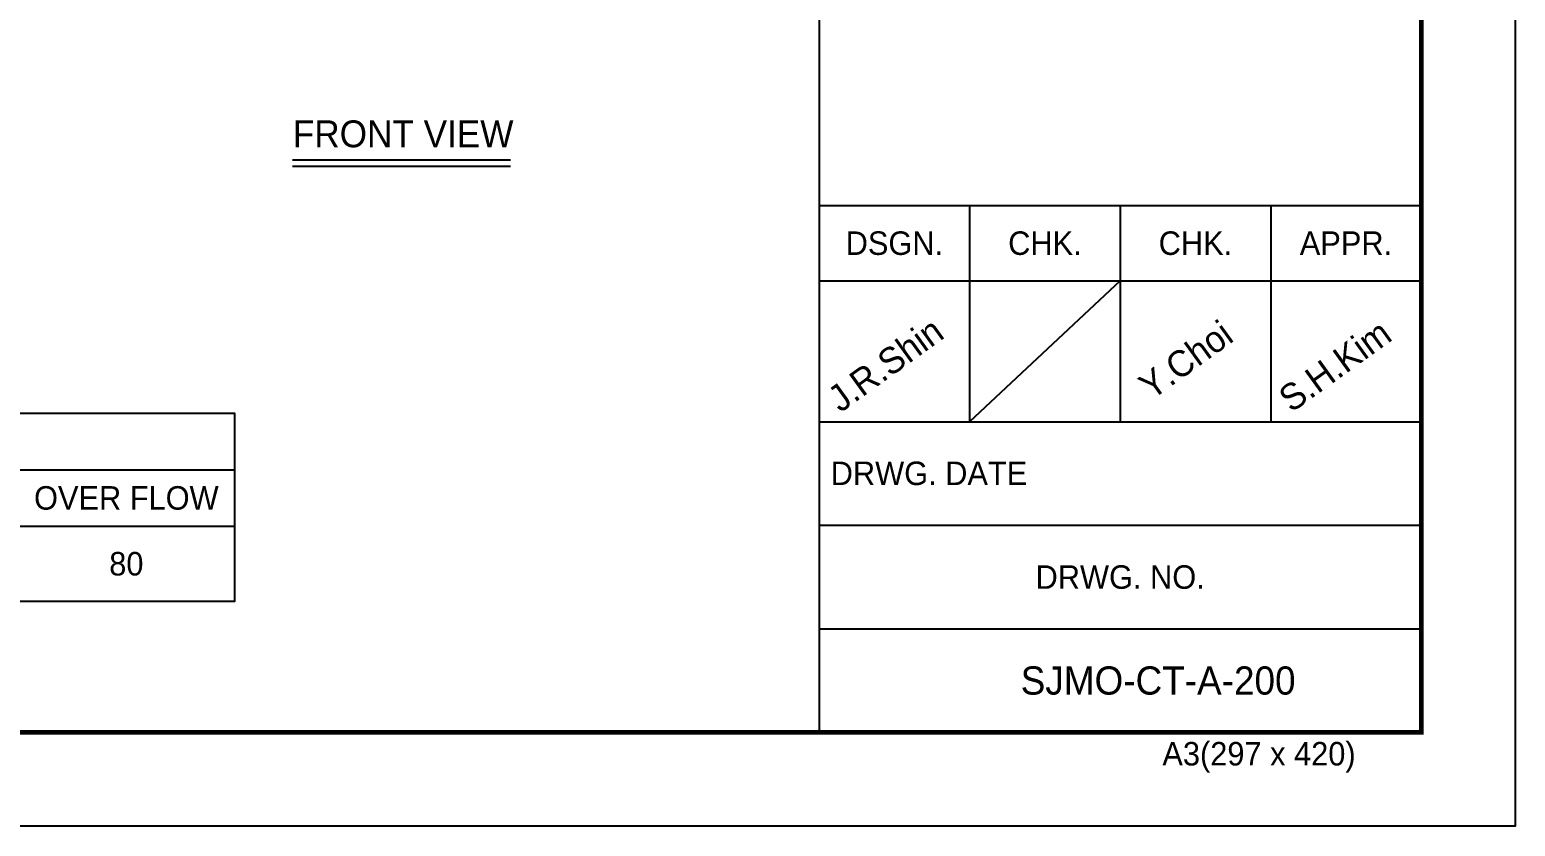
# Model space of a CAD drawing. Header units: millimetres. Extents: x -17070 to 48118, y -291348 to 33238.
# Drawn here: x 37061 to 48118, y 12443 to 18373 of the extents above; entities that cross this region are included whole.
import ezdxf
from ezdxf.enums import TextEntityAlignment as Align

# ---------------------------------------------------------------- set-up
doc = ezdxf.new("R2010")
doc.units = ezdxf.units.MM
for name, color, linetype in [('냉각탑_box', 1, 'Continuous'), ('냉각탑_form', 1, 'Continuous'), ('냉각탑_text', 3, 'Continuous')]:
    doc.layers.add(name, color=color, linetype=linetype)
doc.styles.add('돋움', font='Dotum.ttf')

msp = doc.modelspace()

# ---------------------------------------------------------------- linework, layer by layer
at = {"layer": 'Defpoints'}
msp.add_lwpolyline([(18710.4, 33238.5), (48117.6, 33238.5), (48117.6, 12443.4), (18710.4, 12443.4)], close=True, dxfattribs=at)
at = {"layer": '냉각탑_box'}
for p, q in [((39016.7, 17403.7), (40640.1, 17403.7)), ((39016.7, 17357), (40640.1, 17357)), ((33195.2, 15097.9), (38585.2, 15097.9)), ((23535.2, 14677.9), (38585.2, 14677.9))]:
    msp.add_line(p, q, dxfattribs=at)
msp.add_lwpolyline([(23535.2, 15517.9), (38585.2, 15517.9), (38585.2, 14117.9), (23535.2, 14117.9)], close=True, dxfattribs=at)
at = {"layer": '냉각탑_form'}
for p, q in [((42936.3, 25501.6), (42936.3, 13143.6)), ((42936.3, 17064.5), (47417.4, 17064.5)), ((44056.6, 17064.5), (44056.6, 15454.1)), ((45176.9, 17064.5), (45176.9, 15454.1)), ((46297.2, 17064.5), (46297.2, 15454.1)), ((42936.3, 16504.4), (47417.4, 16504.4)), ((45176.9, 16504.4), (44056.6, 15454.1)), ((42936.3, 15454.1), (47417.4, 15454.1)), ((42936.3, 14684), (47417.4, 14684)), ((42936.3, 13913.8), (47417.4, 13913.8))]:
    msp.add_line(p, q, dxfattribs=at)
at = {"layer": '냉각탑_form', "const_width": 35}
msp.add_lwpolyline([(19410.6, 32538.3), (19410.6, 13143.6), (47417.4, 13143.6), (47417.4, 32538.3)], close=True, dxfattribs=at)

# ---------------------------------------------------------------- texts
at = {"layer": '냉각탑_form', "style": '돋움'}
for s, p in [('DSGN.', (43496.5, 16784.5)), ('CHK.', (44616.8, 16784.5)), ('CHK.', (45737, 16784.5)), ('APPR.', (46857.3, 16784.5)), ('DRWG. NO.', (45176.9, 14298.9))]:
    msp.add_text(s, height=175.04, dxfattribs=at).set_placement(p, align=Align.MIDDLE_CENTER)
for s, height, p in [('DRWG. DATE', 175.04, (43022.6, 14983.5)), ('A3(297 x 420)', 175.043, (45491, 12896))]:
    msp.add_text(s, height=height, dxfattribs=at).set_placement(p)
at = {"layer": '냉각탑_text', "style": '돋움'}
for s, height, p in [('FRONT VIEW', 199.97, (39840.3, 17598.4)), ('OVER FLOW', 175, (37780.2, 14887.9)), ('80', 175, (37780.2, 14397.9)), ('SJMO-CT-A-200', 210.051, (45459.5, 13528.7))]:
    msp.add_text(s, height=height, dxfattribs=at).set_placement(p, align=Align.MIDDLE_CENTER)
for s, p in [('J.R.Shin', (43094.7, 15518.3)), ('Y.Choi', (45410, 15611.7)), ('S.H.Kim', (46451.2, 15518.3))]:
    msp.add_text(s, height=196.05, rotation=35.81856, dxfattribs=at).set_placement(p)

doc.saveas('drawing.dxf')
